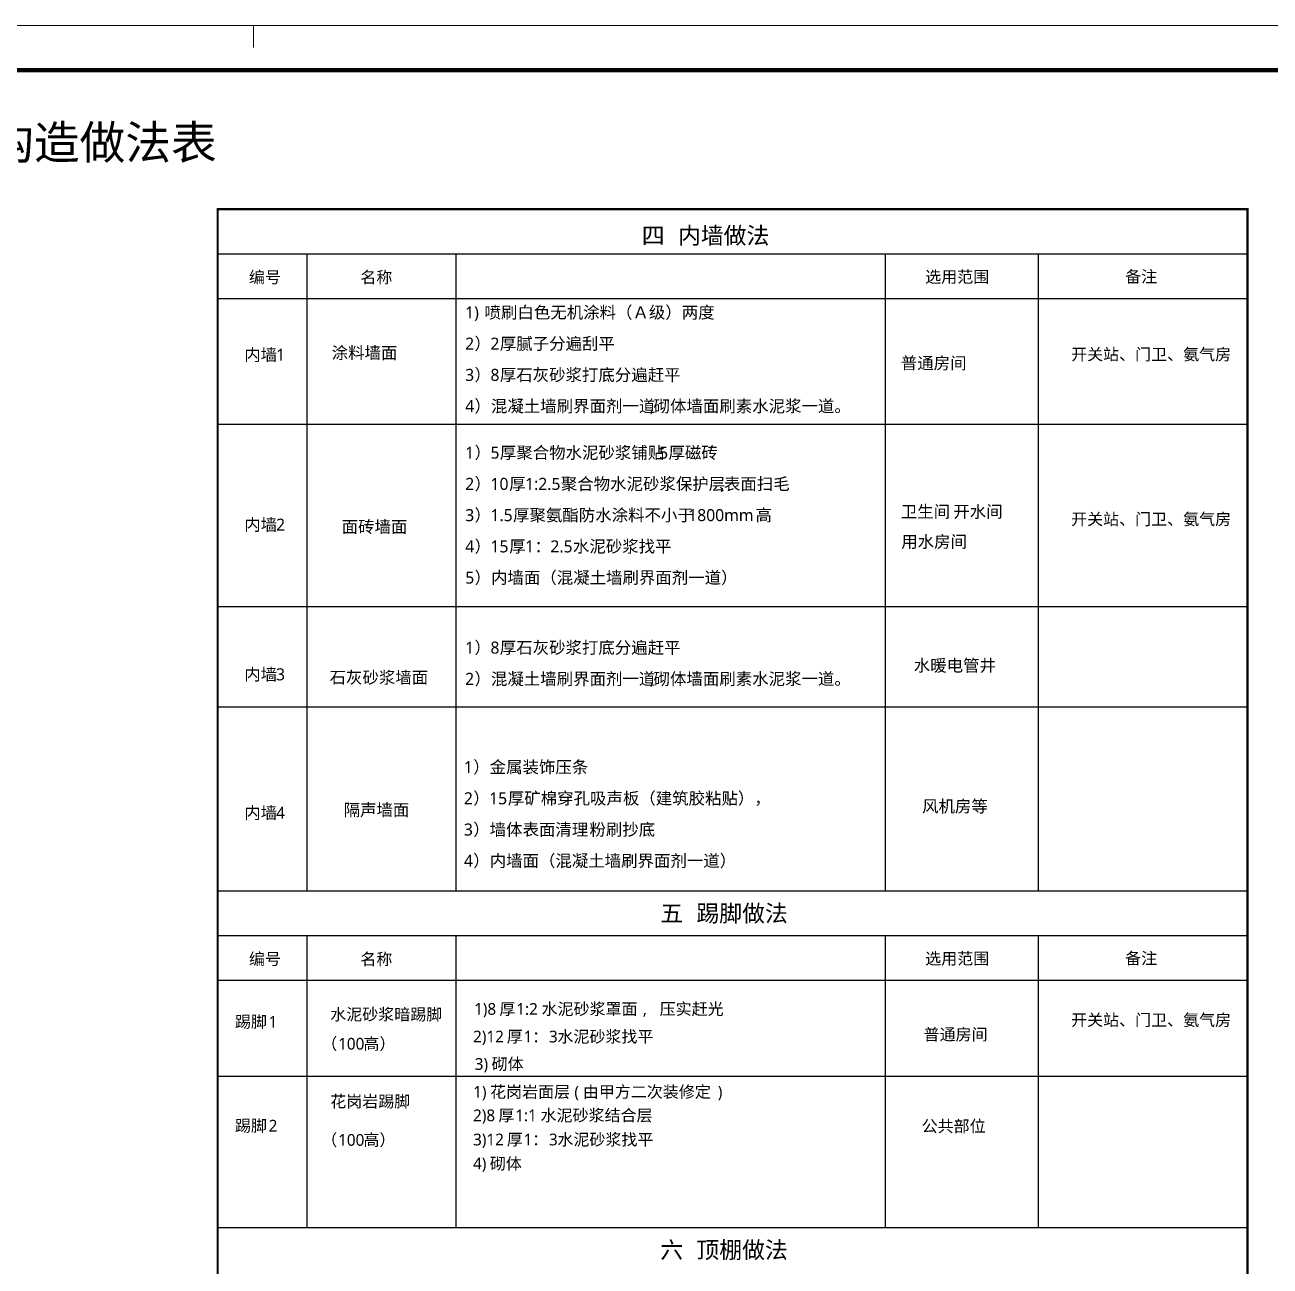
# Model space of a CAD drawing. Extents: x 1738711 to 2346805, y 1189731 to 2516152.
# Drawn here: x 2123244 to 2151149, y 2405927 to 2433732 of the extents above; entities that cross this region are included whole.
import ezdxf
from ezdxf.enums import TextEntityAlignment as Align

# ---------------------------------------------------------------- set-up
doc = ezdxf.new("R2010")
doc.units = 0
doc.header["$LTSCALE"] = 1000
doc.header["$MEASUREMENT"] = 0
for name, color, linetype in [('DOR', 3, 'Continuous'), ('E-TEXT', 6, 'Continuous'), ('PUB_TAB', 7, 'Continuous'), ('PUB_TEXT', 7, 'Continuous'), ('TK', 4, 'Continuous')]:
    doc.layers.add(name, color=color, linetype=linetype)
doc.styles.add('HT', font='msyh_0.ttf')
doc.styles.add('宋体', font='SIMSUN.TTF', dxfattribs={"width": 0.75})

# ---------------------------------------------------------------- blocks, each defined once
blk = doc.blocks.new('hjashrtahreahe')
at = {"const_width": 25}
blk.add_lwpolyline([(42800, 59400), (42800, 58900)], dxfattribs=at)
at = {"layer": 'TK', "color": 7, "const_width": 25}
blk.add_lwpolyline([(0, 59400), (84100, 59400), (84100, 0), (0, 0)], close=True, dxfattribs=at)
at = {"layer": 'TK', "color": 3, "const_width": 100}
blk.add_lwpolyline([(2500, 1000), (2500, 58400), (83100, 58400), (83100, 1000)], close=True, dxfattribs=at)
at = {"layer": 'TK', "style": '宋体', "width": 0.75}
for tag, height, p in [('项目负责人', 350, (6003, 57089)), ('专业负责人', 350, (6003, 56224)), ('设计人', 350, (6003, 55419)), ('版号1', 250, (77304, 22193)), ('时间1', 250, (82405, 22193)), ('版号2', 250, (77304, 21593)), ('时间2', 250, (82405, 21593)), ('版号3', 250, (77304, 20993)), ('时间3', 250, (82405, 20993)), ('建筑会签', 0.0001, (78978, 2403)), ('电气会签', 0.0001, (82128, 2403)), ('结构会签', 0.0001, (78978, 1803)), ('暖通会签', 0.0001, (82128, 1803)), ('给排水会签', 0.0001, (78978, 1250)), ('智能化会签', 0.0001, (82128, 1250))]:
    blk.add_attdef(tag, text='', height=height, dxfattribs=at).set_placement(p, align=Align.CENTER)
for tag, p in [('合作设计单位', (80816, 48986)), ('版号说明1', (79854, 22318)), ('版号说明2', (79854, 21718)), ('版号说明3', (79854, 21118)), ('浙江绿储科技有限公司', (80545, 16036)), ('百兆瓦级集中式熔盐储能关键', (80545, 14953)), ('设备研发及制造基地项目', (80545, 14603)), ('1#研发楼', (80545, 13636)), ('图名', (80545, 12436)), ('工程编号', (78978, 11461)), ('子项编号', (82128, 11461)), ('建筑', (78978, 10711)), ('图号', (82128, 10711)), ('施工图', (78978, 9961)), ('2023.03', (82128, 9961)), ('审定', (79353, 8461)), ('审核', (79353, 7711)), ('工程负责', (79353, 6961)), ('专业负责', (79353, 6211)), ('设计', (79353, 5461)), ('制图', (79353, 4711)), ('校对', (79353, 3961))]:
    blk.add_attdef(tag, text='', height=250, dxfattribs=at).set_placement(p, align=Align.MIDDLE_CENTER)

msp = doc.modelspace()

# ---------------------------------------------------------------- linework, layer by layer
at = {"layer": 'DOR'}
for p, q in [((2127563.2, 2429606.8), (2127563.2, 2392537, 0)), ((2127563.2, 2429606.8), (2127563.2, 2392537, 0)), ((2127563.2, 2428606.8), (2150640.9, 2428606.8, 0)), ((2129563.2, 2428606.8, 0), (2129563.2, 2414334.1, 0)), ((2129563.2, 2428606.8, 0), (2129563.2, 2414334.1, 0)), ((2132900.6, 2428606.8, 0), (2132900.6, 2414334.1, 0)), ((2142518.7, 2428606.8, 0), (2142518.7, 2414334.1, 0)), ((2145949.6, 2428606.8, 0), (2145949.6, 2414334.1, 0)), ((2127563.2, 2427606.8, 0), (2150640.9, 2427606.8, 0)), ((2127563.2, 2424789.1, 0), (2150640.9, 2424789.1, 0)), ((2127563.2, 2420702.8, 0), (2150640.9, 2420702.8, 0)), ((2127563.2, 2418457.2, 0), (2150640.9, 2418457.2, 0)), ((2127563.2, 2414334.1, 0), (2150640.9, 2414334.1, 0)), ((2127563.2, 2413334.1, 0), (2150640.9, 2413334.1, 0)), ((2129563.2, 2413334.1, 0), (2129563.2, 2406794.3, 0)), ((2129563.2, 2413334.1, 0), (2129563.2, 2406794.3, 0)), ((2132900.6, 2413334.1, 0), (2132900.6, 2406794.3, 0)), ((2142518.7, 2413334.1, 0), (2142518.7, 2406794.3, 0)), ((2145949.6, 2413334.1, 0), (2145949.6, 2406794.3, 0)), ((2127563.2, 2412334.1, 0), (2150640.9, 2412334.1, 0)), ((2127563.2, 2410179.6, 0), (2150640.9, 2410179.6, 0)), ((2127563.2, 2406794.3, 0), (2150640.9, 2406794.3, 0))]:
    msp.add_line(p, q, dxfattribs=at)
at = {"layer": 'E-TEXT', "linetype": 'ByBlock', "const_width": 50}
msp.add_lwpolyline([(2150640.9, 2429606.8), (2127563.2, 2429606.8), (2127563.2, 2392537), (2150640.9, 2392537)], close=True, dxfattribs=at)

# ---------------------------------------------------------------- block references
msp.add_blockref('hjashrtahreahe', (2085566.1, 2374319.5))

# ---------------------------------------------------------------- texts
at = {"layer": 'PUB_TAB', "style": 'HT'}
for s, height, p in [('四', 375.5, (2137067.9, 2428827, 0)), ('内墙做法', 375.53, (2137878, 2428827, 0)), ('编号', 262.87, (2128264.5, 2427949.5, 0)), ('名称', 262.87, (2130760.6, 2427946.9, 0)), ('选用范围', 262.87, (2143419.8, 2427958.3, 0)), ('备注', 262.87, (2147900.6, 2427963.7, 0)), ('喷刷白色无机涂料（Ａ级）两度', 269.995, (2133544.7, 2427157, 0)), ('1)', 270, (2133110.5, 2427157, 0)), ('2', 270, (2133110.5, 2426457, 0)), ('）', 270, (2133319.8, 2426457, 0)), ('2', 270, (2133676.8, 2426457, 0)), ('厚腻子分遍刮平', 270, (2133886.1, 2426457, 0)), ('内墙', 270, (2128158.8, 2426207.1, 0)), ('1', 270, (2128872.8, 2426207.1, 0)), ('涂料墙面', 270, (2130117.7, 2426251.1, 0)), ('开关站、门卫、氨气房', 262.87, (2146689.5, 2426220.7, 0)), ('）', 270, (2133319.8, 2425757, 0)), ('厚石灰砂浆打底分遍赶平', 269.995, (2133886.1, 2425757, 0)), ('普通房间', 270, (2142873.2, 2426021.5, 0)), ('3', 270, (2133110.5, 2425757, 0)), ('8', 270, (2133676.8, 2425757, 0)), ('4', 270, (2133110.5, 2425057, 0)), ('）混凝土墙刷界面剂一道', 269.995, (2133319.8, 2425057, 0)), ('砌体墙面刷素水泥浆一道。', 269.995, (2137332.4, 2425057, 0)), (',', 270, (2137246.5, 2425057, 0)), ('1', 270, (2133111.8, 2424015.5, 0)), ('）', 270, (2133321.2, 2424015.5, 0)), ('5', 270, (2133678.1, 2424015.5, 0)), ('厚聚合物水泥砂浆铺贴', 270, (2133887.5, 2424015.5, 0)), ('5', 270, (2137457.2, 2424015.5, 0)), ('厚磁砖', 270, (2137666.5, 2424015.5, 0)), ('2', 270, (2133111.8, 2423315.5, 0)), ('）', 270, (2133321.2, 2423315.5, 0)), ('10', 270, (2133678.1, 2423315.5, 0)), ('厚', 270, (2134096.8, 2423315.5, 0)), ('1:2.5', 270, (2134453.8, 2423315.5, 0)), ('聚合物水泥砂浆保护层', 270, (2135253.7, 2423315.5, 0)), ('表面扫毛', 270, (2138909.3, 2423315.5, 0)), (',', 270, (2138823.4, 2423315.5, 0)), ('卫生间', 270, (2142873.2, 2422694.3, 0)), ('开水间', 270, (2144049.7, 2422694.3, 0)), ('3', 270, (2133111.8, 2422615.5, 0)), ('）', 270, (2133321.2, 2422615.5, 0)), ('1.5', 270, (2133678.1, 2422615.5, 0)), ('厚聚氨酯防水涂料不小于', 269.995, (2134182.8, 2422615.5, 0)), ('1800mm', 270, (2138109.4, 2422615.5, 0)), ('高', 270, (2139615.8, 2422615.5, 0)), ('开关站、门卫、氨气房', 262.87, (2146689.5, 2422529.3, 0)), ('内墙', 270, (2128158.8, 2422402.1, 0)), ('2', 270, (2128872.8, 2422402.1, 0)), ('面砖墙面', 270, (2130341.8, 2422354.6, 0)), ('4', 270, (2133111.8, 2421915.5, 0)), ('）', 270, (2133321.2, 2421915.5, 0)), ('15', 270, (2133678.1, 2421915.5, 0)), ('厚', 270, (2134096.8, 2421915.5, 0)), ('1', 270, (2134453.8, 2421915.5, 0)), ('2.5', 270, (2135020.1, 2421915.5, 0)), ('水泥砂浆找平', 270, (2135524.7, 2421915.5, 0)), ('用水房间', 270, (2142883, 2422021, 0)), ('：', 270, (2134663.1, 2421915.5, 0)), ('5', 270, (2133111.8, 2421215.5, 0)), ('）内墙面（混凝土墙刷界面剂一道）', 269.995, (2133321.2, 2421215.5, 0)), ('）', 270, (2133319.8, 2419647.3, 0)), ('厚石灰砂浆打底分遍赶平', 269.995, (2133886.1, 2419647.3, 0)), ('1', 270, (2133110.5, 2419647.3, 0)), ('8', 270, (2133676.8, 2419647.3, 0)), ('水暖电管井', 270, (2143163.5, 2419247.2, 0)), ('内墙', 270, (2128158.8, 2419048.8, 0)), ('3', 270, (2128872.8, 2419048.8, 0)), ('石灰砂浆墙面', 270, (2130071.3, 2418979.1, 0)), ('2', 270, (2133110.5, 2418947.3, 0)), ('）混凝土墙刷界面剂一道', 269.995, (2133319.8, 2418947.3, 0)), ('砌体墙面刷素水泥浆一道。', 269.995, (2137332.4, 2418947.3, 0)), (',', 270, (2137246.5, 2418947.3, 0)), ('1', 270, (2133081.6, 2416971.9, 0)), ('）金属装饰压条', 270, (2133291, 2416971.9, 0)), ('）', 270, (2133291, 2416271.9, 0)), ('厚矿棉穿孔吸声板（建筑胶粘贴），', 269.995, (2134066.6, 2416271.9, 0)), ('隔声墙面', 270, (2130386, 2416012.2, 0)), ('2', 270, (2133081.6, 2416271.9, 0)), ('15', 270, (2133648, 2416271.9, 0)), ('风机房等', 270, (2143349.3, 2416092.9, 0)), ('内墙', 270, (2128158.8, 2415946.9, 0)), ('4', 270, (2128872.8, 2415946.9, 0)), ('3', 270, (2133081.6, 2415571.9, 0)), ('）墙体表面清理', 270, (2133291, 2415571.9, 0)), ('粉刷抄底', 270, (2135895.4, 2415571.9, 0)), ('）内墙面（混凝土墙刷界面剂一道）', 269.995, (2133291, 2414871.9, 0)), ('4', 270, (2133081.6, 2414871.9, 0)), ('踢脚做法', 375.53, (2138291.6, 2413642.3, 0)), ('五', 375.5, (2137481.5, 2413642.3, 0)), ('编号', 262.87, (2128264.5, 2412676.8, 0)), ('名称', 262.87, (2130760.6, 2412674.2, 0)), ('选用范围', 262.87, (2143419.8, 2412685.6, 0)), ('备注', 262.87, (2147900.6, 2412691, 0)), ('厚', 262.9, (2133877, 2411556.6, 0)), ('水泥砂浆罩面', 262.87, (2134822.1, 2411556.6, 0)), ('压实赶光', 262.87, (2137468.6, 2411556.6, 0)), ('踢脚', 262.87, (2127950.5, 2411270.4, 0)), ('水泥砂浆暗踢脚', 262.87, (2130086, 2411434.2, 0)), ('1)8', 262.87, (2133309.9, 2411556.6, 0)), ('1:2', 262.87, (2134255, 2411556.6, 0)), (',', 262.9, (2137090.5, 2411556.6, 0)), ('开关站、门卫、氨气房', 262.87, (2146689.5, 2411309.9, 0)), ('1', 262.9, (2128706.6, 2411270.4, 0)), ('普通房间', 262.87, (2143383.4, 2410985.3, 0)), ('（', 262.9, (2129884.9, 2410776.6, 0)), ('100', 262.87, (2130263, 2410776.6, 0)), ('高）', 262.87, (2130830.1, 2410776.6, 0)), ('2)12', 262.87, (2133287.1, 2410937.6, 0)), ('厚', 262.9, (2134043.2, 2410937.6, 0)), ('1', 262.9, (2134421.3, 2410937.6, 0)), ('：', 262.9, (2134610.3, 2410937.6, 0)), ('3', 262.9, (2134988.4, 2410937.6, 0)), ('水泥砂浆找平', 262.87, (2135177.4, 2410937.6, 0)), ('3)', 262.87, (2133324.8, 2410323.9, 0)), ('砌体', 262.87, (2133702.8, 2410323.9, 0)), ('1)', 262.87, (2133289.7, 2409700.5, 0)), ('花岗岩面层', 262.87, (2133667.8, 2409700.5, 0)), ('(', 262.9, (2135558.1, 2409700.5, 0)), ('由甲方二次装修定', 262.87, (2135747.1, 2409700.5, 0)), (')', 262.9, (2138771.6, 2409700.5, 0)), ('花岗岩踢脚', 262.87, (2130086, 2409485.1, 0)), ('2)8', 262.87, (2133287.1, 2409172.8, 0)), ('厚', 262.9, (2133854.2, 2409172.8, 0)), ('1:1', 262.87, (2134232.2, 2409172.8, 0)), ('水泥砂浆结合层', 262.87, (2134799.3, 2409172.8, 0)), ('踢脚', 262.87, (2127950.5, 2408940.6, 0)), ('2', 262.9, (2128706.6, 2408940.6, 0)), ('公共部位', 262.87, (2143339.8, 2408930.8, 0)), ('（', 262.9, (2129884.9, 2408622.5, 0)), ('100', 262.87, (2130263, 2408622.5, 0)), ('高）', 262.87, (2130830.1, 2408622.5, 0)), ('3)12', 262.87, (2133287.1, 2408631.6, 0)), ('厚', 262.9, (2134043.2, 2408631.6, 0)), ('1', 262.9, (2134421.3, 2408631.6, 0)), ('：', 262.9, (2134610.3, 2408631.6, 0)), ('3', 262.9, (2134988.4, 2408631.6, 0)), ('水泥砂浆找平', 262.87, (2135177.4, 2408631.6, 0)), ('4)', 262.87, (2133285.8, 2408093.6, 0)), ('砌体', 262.87, (2133663.9, 2408093.6, 0)), ('六', 375.5, (2137481.5, 2406102.5, 0)), ('顶棚做法', 375.53, (2138291.6, 2406102.5, 0))]:
    msp.add_text(s, height=height, dxfattribs=at).set_placement(p)
at = {"layer": 'PUB_TEXT', "style": 'HT'}
msp.add_text('建筑工程构造做法表', height=751.05, dxfattribs=at).set_placement((2118323, 2430724.8))

doc.saveas('drawing.dxf')
